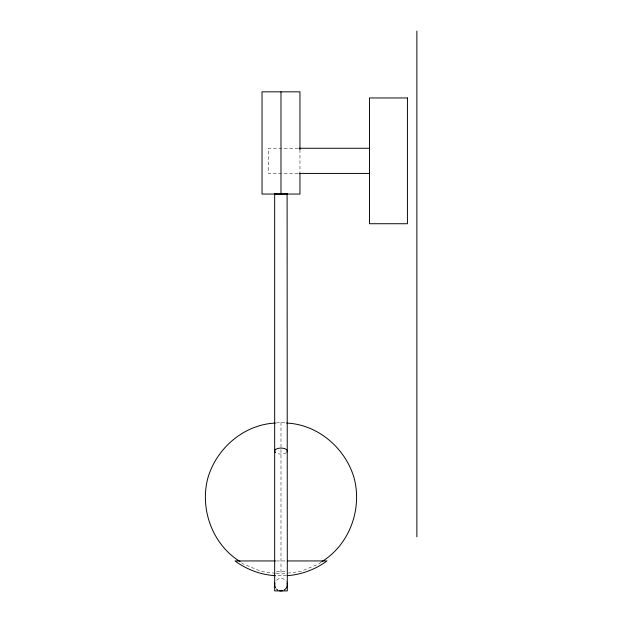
<?xml version="1.0" encoding="UTF-8"?>
<svg xmlns="http://www.w3.org/2000/svg" width="622" height="622" viewBox="0 0 622 622"><rect width="100%" height="100%" fill="white"/><g stroke="black" fill="none" stroke-linecap="round" stroke-linejoin="round"><path stroke-width="0.47" stroke-dasharray="3.11 2.33" d="M321.17 562.164L318.923 563.89L300.628 571.47L288.468 573.064M276.316 422.944L280.988 422.33L285.669 422.944M276.316 573.437L280.988 574.052L287.535 573.189M286.532 575.684L276.378 575.739M298.21 148.269L268.346 148.269L268.346 173.421L298.21 173.421M276.409 560.943L286.485 560.943M276.518 571.393L285.459 571.393M275.383 573.313L261.357 571.47L243.062 563.89L240.815 562.164M299.959 149.692L299.959 171.866M280.988 422.33L280.988 574.052M286.47 452.591A6.329 3.009 0 0 1 276.518 453.213M276.518 580.209A6.313 6.267 0 0 1 286.462 581.508"/><path stroke-width="0.93" d="M321.916 561.596C349.377 544.654 362.222 509.535 354.268 478.559C345.793 448.501 318.184 424.461 286.602 423.069M287.1 193.877L287.317 590.9L274.667 590.9L274.667 193.963L275.515 193.8M287.317 193.963L274.667 193.963M275.383 423.069C243.801 424.461 216.184 448.501 207.717 478.559C199.763 509.535 212.607 544.654 240.069 561.596M287.45 575.638C301.67 574.58 315.517 569.402 326.993 560.943L287.403 560.943M299.174 148.269L369.499 148.269M299.174 173.421L369.499 173.421M275.499 560.943L234.992 560.943C246.709 569.573 260.913 574.829 275.453 575.684M416.872 31.1L416.872 536.84M299.959 149.692L299.959 91.831L262.025 91.831L262.025 194.048L299.959 194.048L299.959 172.83M280.988 91.831L280.988 194.048M275.515 452.591A6.329 3.009 0 0 1 280.164 448.089A6.329 3.009 0 0 1 287.107 451.86M287.092 583.016A6.313 6.267 0 0 1 284.153 590.06M282.629 590.69A6.313 6.267 0 0 1 279.356 590.69M277.832 590.06A6.313 6.267 0 0 1 276.526 589.065M275.523 587.767A6.313 6.267 0 0 1 274.893 583.016M407.426 97.957L369.499 97.957L369.499 223.733L407.426 223.733L407.426 97.957"/></g></svg>
